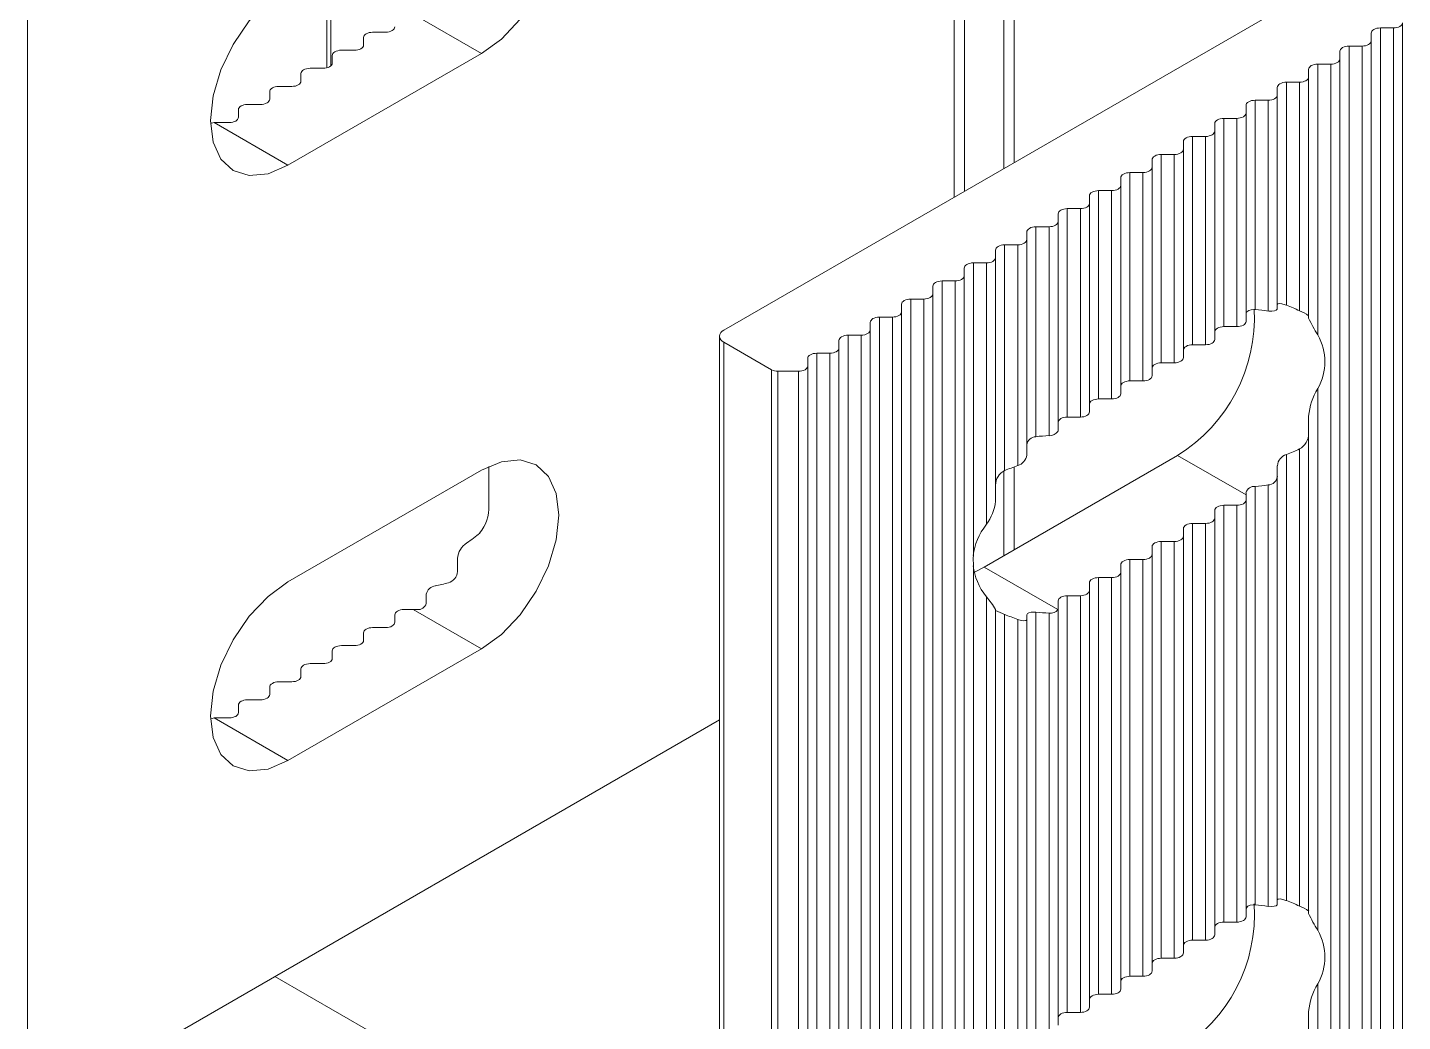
# Model space of a CAD drawing. Header units: millimetres. Extents: x 39 to 459, y 26 to 647.
# Drawn here: x 74.166 to 75.297, y 240.703 to 241.521 of the extents above; entities that cross this region are included whole.
import ezdxf

# ---------------------------------------------------------------- set-up
doc = ezdxf.new("R2010")
doc.units = ezdxf.units.MM
doc.layers.add('ANTET', color=7, linetype='Continuous')

# ---------------------------------------------------------------- blocks, each defined once
blk = doc.blocks.new('Griyaj Montajı')
at = {"color": 8, "linetype": 'Continuous', "lineweight": 15}
for p, q in [((11057.8915, 2133.7415), (11057.8915, 2133.0831)), ((11057.9239, 2133.7415), (11057.9239, 2133.1018)), ((11057.883, 2133.7395), (11057.883, 2133.0782)), ((11057.9324, 2133.7395), (11057.9324, 2133.1067)), ((11057.3703, 2133.272), (11057.3703, 2133.1865)), ((11057.9239, 2132.8534), (11057.9239, 2132.7834)), ((11057.9324, 2132.8564), (11057.9324, 2132.7883))]:
    blk.add_line(p, q, dxfattribs=at)
at = {"color": 7, "linetype": 'Continuous', "lineweight": 15}
for p, q in [((11058.4557, 2133.4088), (11057.6935, 2132.9688)), ((11057.1207, 2133.2994), (11057.1207, 2132.3196)), ((11057.3668, 2133.27), (11057.3668, 2133.1847)), ((11057.4378, 2133.229), (11057.494, 2133.1965)), ((11058.2519, 2133.2219), (11058.2519, 2132.2421)), ((11057.3971, 2133.2098), (11057.3971, 2133.2036)), ((11057.4154, 2133.2141), (11057.4046, 2133.2141)), ((11058.2261, 2133.207), (11058.2261, 2133.2133)), ((11058.2336, 2133.2176), (11058.2444, 2133.2176)), ((11058.2336, 2133.2176), (11058.2336, 2132.2377)), ((11058.2444, 2133.2176), (11058.2444, 2132.2377)), ((11057.3896, 2133.1993), (11057.3789, 2133.1993)), ((11058.2003, 2133.1922), (11058.2003, 2133.1984)), ((11058.2078, 2133.2027), (11058.2186, 2133.2027)), ((11058.2078, 2133.2027), (11058.2078, 2132.2229)), ((11058.2186, 2133.2027), (11058.2186, 2132.2229)), ((11058.2261, 2133.207), (11058.2261, 2132.2272)), ((11057.494, 2133.1965), (11057.3349, 2133.1047)), ((11057.3714, 2133.1949), (11057.3714, 2133.1887)), ((11058.1821, 2133.1878), (11058.1928, 2133.1878)), ((11058.1821, 2133.1878), (11058.1821, 2132.965)), ((11058.1928, 2133.1878), (11058.1928, 2132.208)), ((11058.2003, 2133.1922), (11058.2003, 2132.2123)), ((11057.3456, 2133.1801), (11057.3456, 2133.1738)), ((11057.3639, 2133.1844), (11057.3531, 2133.1844)), ((11058.1746, 2133.1773), (11058.1746, 2133.1835)), ((11058.1746, 2133.1773), (11058.1746, 2132.9808)), ((11057.3199, 2133.1652), (11057.3199, 2133.159)), ((11057.3381, 2133.1695), (11057.3274, 2133.1695)), ((11058.1488, 2133.1624), (11058.1488, 2133.1686)), ((11058.1563, 2133.173), (11058.1671, 2133.173)), ((11058.1563, 2133.173), (11058.1563, 2132.9894)), ((11058.1671, 2133.173), (11058.1671, 2132.9849)), ((11057.3124, 2133.1546), (11057.3016, 2133.1546)), ((11058.1231, 2133.1476), (11058.1231, 2133.1538)), ((11058.1306, 2133.1581), (11058.1413, 2133.1581)), ((11058.1306, 2133.1581), (11058.1306, 2132.9859)), ((11058.1413, 2133.1581), (11058.1413, 2132.9847)), ((11058.1488, 2133.1624), (11058.1488, 2132.9864)), ((11057.2941, 2133.1503), (11057.2941, 2133.1441)), ((11058.1048, 2133.1432), (11058.1156, 2133.1432)), ((11058.1048, 2133.1432), (11058.1048, 2132.9718)), ((11058.1156, 2133.1432), (11058.1156, 2132.9718)), ((11058.1231, 2133.1476), (11058.1231, 2132.9761)), ((11057.2743, 2133.1397), (11057.2721, 2133.1392)), ((11057.2743, 2133.1397), (11057.3349, 2133.1047)), ((11057.2866, 2133.1398), (11057.2758, 2133.1398)), ((11058.0973, 2133.1327), (11058.0973, 2133.1389)), ((11058.0973, 2133.1327), (11058.0973, 2132.9612)), ((11058.0716, 2133.1178), (11058.0716, 2133.124)), ((11058.0791, 2133.1284), (11058.0898, 2133.1284)), ((11058.0791, 2133.1284), (11058.0791, 2132.9569)), ((11058.0898, 2133.1284), (11058.0898, 2132.9569)), ((11058.0458, 2133.103), (11058.0458, 2133.1092)), ((11058.0533, 2133.1135), (11058.0641, 2133.1135)), ((11058.0533, 2133.1135), (11058.0533, 2132.942)), ((11058.0641, 2133.1135), (11058.0641, 2132.942)), ((11058.0716, 2133.1178), (11058.0716, 2132.9464)), ((11058.0275, 2133.0986), (11058.0383, 2133.0986)), ((11058.0275, 2133.0986), (11058.0275, 2132.9272)), ((11058.0383, 2133.0986), (11058.0383, 2132.9272)), ((11058.0458, 2133.103), (11058.0458, 2132.9315)), ((11058.02, 2133.0881), (11058.02, 2133.0943)), ((11058.02, 2133.0881), (11058.02, 2132.9166)), ((11057.9943, 2133.0732), (11057.9943, 2133.0794)), ((11057.9943, 2133.0732), (11057.9943, 2132.9017)), ((11058.0018, 2133.0838), (11058.0125, 2133.0838)), ((11058.0018, 2133.0838), (11058.0018, 2132.9123)), ((11058.0125, 2133.0838), (11058.0125, 2132.9123)), ((11057.9685, 2133.0583), (11057.9685, 2133.0646)), ((11057.976, 2133.0689), (11057.9868, 2133.0689)), ((11057.976, 2133.0689), (11057.976, 2132.8974)), ((11057.9868, 2133.0689), (11057.9868, 2132.8974)), ((11057.9503, 2133.054), (11057.961, 2133.054)), ((11057.9503, 2133.054), (11057.9503, 2132.8812)), ((11057.961, 2133.054), (11057.961, 2132.8821)), ((11057.9685, 2133.0583), (11057.9685, 2132.8869)), ((11057.9245, 2133.0391), (11057.9353, 2133.0391)), ((11057.9245, 2133.0391), (11057.9245, 2132.8533)), ((11057.9353, 2133.0391), (11057.9353, 2132.8574)), ((11057.9428, 2133.0435), (11057.9428, 2133.0497)), ((11057.9428, 2133.0435), (11057.9428, 2132.8661)), ((11057.917, 2133.0286), (11057.917, 2133.0348)), ((11057.917, 2133.0286), (11057.917, 2132.8281)), ((11057.8913, 2133.0137), (11057.8913, 2133.0199)), ((11057.8988, 2133.0243), (11057.9095, 2133.0243)), ((11057.8988, 2133.0243), (11057.8988, 2132.7835)), ((11057.9095, 2133.0243), (11057.9095, 2132.8092)), ((11057.8655, 2132.9989), (11057.8655, 2133.0051)), ((11057.873, 2133.0094), (11057.8838, 2133.0094)), ((11057.873, 2133.0094), (11057.873, 2132.0296)), ((11057.8838, 2133.0094), (11057.8838, 2132.0296)), ((11057.8913, 2133.0137), (11057.8913, 2132.0339)), ((11057.8472, 2132.9945), (11057.858, 2132.9945)), ((11057.8472, 2132.9945), (11057.8472, 2132.0147)), ((11057.858, 2132.9945), (11057.858, 2132.0147)), ((11057.8655, 2132.9989), (11057.8655, 2132.019)), ((11057.8397, 2132.984), (11057.8397, 2132.9902)), ((11057.8397, 2132.984), (11057.8397, 2132.0042)), ((11057.814, 2132.9691), (11057.814, 2132.9753)), ((11057.8215, 2132.9797), (11057.8322, 2132.9797)), ((11057.8215, 2132.9797), (11057.8215, 2131.9998)), ((11057.8322, 2132.9797), (11057.8322, 2131.9998)), ((11058.1156, 2132.9718), (11058.1048, 2132.9718)), ((11057.6899, 2132.9639), (11057.6899, 2131.984)), ((11057.7882, 2132.9543), (11057.7882, 2132.9605)), ((11057.7957, 2132.9648), (11057.8065, 2132.9648)), ((11057.7957, 2132.9648), (11057.7957, 2131.985)), ((11057.8065, 2132.9648), (11057.8065, 2131.985)), ((11057.814, 2132.9691), (11057.814, 2131.9893)), ((11057.6935, 2132.959), (11057.7327, 2132.9363)), ((11057.6935, 2132.959), (11057.6935, 2131.9791)), ((11057.77, 2132.9499), (11057.7807, 2132.9499)), ((11057.77, 2132.9499), (11057.77, 2131.9701)), ((11057.7807, 2132.9499), (11057.7807, 2131.9701)), ((11057.7882, 2132.9543), (11057.7882, 2131.9744)), ((11058.0898, 2132.9569), (11058.0791, 2132.9569)), ((11057.7625, 2132.9394), (11057.7625, 2132.9456)), ((11057.7625, 2132.9394), (11057.7625, 2131.9595)), ((11058.0641, 2132.942), (11058.0533, 2132.942)), ((11057.7327, 2132.9363), (11057.7327, 2131.9565)), ((11057.738, 2132.9351), (11057.755, 2132.9351)), ((11057.738, 2132.9351), (11057.738, 2131.9552)), ((11057.755, 2132.9351), (11057.755, 2131.9552)), ((11058.0383, 2132.9272), (11058.0275, 2132.9272)), ((11058.1821, 2132.9208), (11058.1821, 2132.475)), ((11058.0125, 2132.9123), (11058.0018, 2132.9123)), ((11057.9868, 2132.8974), (11057.976, 2132.8974)), ((11058.1746, 2132.8838), (11058.1746, 2132.4909)), ((11058.1671, 2132.8712), (11058.1671, 2132.4949)), ((11058.0668, 2132.8659), (11057.9077, 2132.774)), ((11058.1231, 2132.8334), (11058.0668, 2132.8659)), ((11058.1563, 2132.8666), (11058.1563, 2132.4995)), ((11057.494, 2132.8536), (11057.3349, 2132.7617)), ((11058.1488, 2132.8485), (11058.1488, 2132.4965)), ((11058.1306, 2132.8404), (11058.1306, 2132.4959)), ((11058.1413, 2132.8416), (11058.1413, 2132.4948)), ((11058.1156, 2132.8248), (11058.1048, 2132.8248)), ((11058.1048, 2132.8248), (11058.1048, 2132.4818)), ((11058.1156, 2132.8248), (11058.1156, 2132.4818)), ((11058.1231, 2132.8334), (11058.1231, 2132.8291)), ((11058.1231, 2132.8291), (11058.1231, 2132.4862)), ((11058.0973, 2132.8205), (11058.0973, 2132.8142)), ((11058.0973, 2132.8142), (11058.0973, 2132.4713)), ((11058.0716, 2132.8056), (11058.0716, 2132.7994)), ((11058.0898, 2132.8099), (11058.0791, 2132.8099)), ((11058.0791, 2132.8099), (11058.0791, 2132.467)), ((11058.0898, 2132.8099), (11058.0898, 2132.467)), ((11058.0458, 2132.7907), (11058.0458, 2132.7845)), ((11058.0641, 2132.795), (11058.0533, 2132.795)), ((11058.0533, 2132.795), (11058.0533, 2132.4521)), ((11058.0641, 2132.795), (11058.0641, 2132.4521)), ((11058.0716, 2132.7994), (11058.0716, 2132.4564)), ((11058.0383, 2132.7802), (11058.0275, 2132.7802)), ((11058.0275, 2132.7802), (11058.0275, 2132.4372)), ((11058.0383, 2132.7802), (11058.0383, 2132.4372)), ((11058.0458, 2132.7845), (11058.0458, 2132.4416)), ((11057.8988, 2132.7751), (11057.8988, 2132.2936)), ((11057.9077, 2132.774), (11057.8996, 2132.7699)), ((11057.9684, 2132.739), (11057.9077, 2132.774)), ((11058.02, 2132.7758), (11058.02, 2132.7696)), ((11058.02, 2132.7696), (11058.02, 2132.4267)), ((11057.9943, 2132.761), (11057.9943, 2132.7548)), ((11058.0125, 2132.7653), (11058.0018, 2132.7653)), ((11058.0018, 2132.7653), (11058.0018, 2132.4224)), ((11058.0125, 2132.7653), (11058.0125, 2132.4224)), ((11057.9095, 2132.7495), (11057.9095, 2132.3192)), ((11057.9685, 2132.7461), (11057.9685, 2132.7399)), ((11057.9868, 2132.7504), (11057.976, 2132.7504)), ((11057.976, 2132.7504), (11057.976, 2132.4075)), ((11057.9868, 2132.7504), (11057.9868, 2132.4075)), ((11057.9943, 2132.7548), (11057.9943, 2132.4118)), ((11057.4229, 2132.7347), (11057.4229, 2132.7285)), ((11057.4378, 2132.7391), (11057.4304, 2132.7391)), ((11057.4378, 2132.7391), (11057.494, 2132.7066)), ((11057.917, 2132.7392), (11057.917, 2132.3382)), ((11057.9245, 2132.735), (11057.9245, 2132.3634)), ((11057.9503, 2132.7369), (11057.9503, 2132.3913)), ((11057.961, 2132.736), (11057.961, 2132.3922)), ((11057.9685, 2132.7399), (11057.9685, 2132.3969)), ((11057.4154, 2132.7242), (11057.4046, 2132.7242)), ((11057.9353, 2132.7309), (11057.9353, 2132.3675)), ((11057.9428, 2132.7309), (11057.9428, 2132.3762)), ((11057.3971, 2132.7199), (11057.3971, 2132.7137)), ((11057.494, 2132.7066), (11057.3349, 2132.6147)), ((11057.3714, 2132.705), (11057.3714, 2132.6988)), ((11057.3896, 2132.7093), (11057.3789, 2132.7093)), ((11057.3456, 2132.6901), (11057.3456, 2132.6839)), ((11057.3639, 2132.6945), (11057.3531, 2132.6945)), ((11057.3381, 2132.6796), (11057.3274, 2132.6796)), ((11057.3199, 2132.6753), (11057.3199, 2132.6691)), ((11057.2941, 2132.6604), (11057.2941, 2132.6542)), ((11057.3124, 2132.6647), (11057.3016, 2132.6647)), ((11057.6899, 2132.6482), (11057.1207, 2132.3196)), ((11057.2743, 2132.6498), (11057.3349, 2132.6147)), ((11057.2866, 2132.6499), (11057.2758, 2132.6499)), ((11058.1156, 2132.4818), (11058.1048, 2132.4818)), ((11058.0898, 2132.467), (11058.0791, 2132.467)), ((11058.0641, 2132.4521), (11058.0533, 2132.4521)), ((11057.3242, 2132.4371), (11057.6899, 2132.226)), ((11058.0383, 2132.4372), (11058.0275, 2132.4372)), ((11058.1821, 2132.4309), (11058.1821, 2132.208)), ((11058.0125, 2132.4224), (11058.0018, 2132.4224)), ((11057.9868, 2132.4075), (11057.976, 2132.4075))]:
    blk.add_line(p, q, dxfattribs=at)
at = {"color": 7, "linetype": 'Continuous', "lineweight": 15, "flags": 128}
for points in [[(11057.494, 2133.3435), (11057.5105, 2133.3505), (11057.5259, 2133.352), (11057.539, 2133.3479), (11057.5492, 2133.3386), (11057.5555, 2133.3245), (11057.5577, 2133.3067), (11057.5555, 2133.2865), (11057.5492, 2133.2651), (11057.539, 2133.244), (11057.5259, 2133.2247), (11057.5105, 2133.2085), (11057.494, 2133.1965)], [(11057.3349, 2133.1047), (11057.3185, 2133.0977), (11057.3031, 2133.0961), (11057.2899, 2133.1002), (11057.2798, 2133.1096), (11057.2735, 2133.1236), (11057.2713, 2133.1414), (11057.2735, 2133.1617), (11057.2798, 2133.1831), (11057.2899, 2133.2041), (11057.3031, 2133.2234), (11057.3185, 2133.2396), (11057.3349, 2133.2516)], [(11058.2444, 2133.2176), (11058.2458, 2133.2177), (11058.2472, 2133.2179), (11058.2485, 2133.2183), (11058.2497, 2133.2188), (11058.2506, 2133.2195), (11058.2513, 2133.2203), (11058.2517, 2133.2211), (11058.2519, 2133.2219)], [(11057.4046, 2133.2141), (11057.4032, 2133.214), (11057.4018, 2133.2138), (11057.4005, 2133.2134), (11057.3993, 2133.2129), (11057.3984, 2133.2122), (11057.3977, 2133.2114), (11057.3973, 2133.2106), (11057.3971, 2133.2098)], [(11057.4229, 2133.2185), (11057.4227, 2133.2176), (11057.4223, 2133.2168), (11057.4216, 2133.216), (11057.4207, 2133.2154), (11057.4196, 2133.2149), (11057.4183, 2133.2145), (11057.4168, 2133.2142), (11057.4154, 2133.2141)], [(11058.2261, 2133.2133), (11058.2262, 2133.2141), (11058.2267, 2133.2149), (11058.2274, 2133.2157), (11058.2283, 2133.2163), (11058.2294, 2133.2169), (11058.2307, 2133.2173), (11058.2321, 2133.2175), (11058.2336, 2133.2176)], [(11057.3789, 2133.1993), (11057.3774, 2133.1992), (11057.376, 2133.1989), (11057.3747, 2133.1985), (11057.3736, 2133.198), (11057.3726, 2133.1973), (11057.3719, 2133.1966), (11057.3715, 2133.1958), (11057.3714, 2133.1949)], [(11057.3971, 2133.2036), (11057.397, 2133.2027), (11057.3966, 2133.2019), (11057.3959, 2133.2012), (11057.3949, 2133.2005), (11057.3938, 2133.2), (11057.3925, 2133.1996), (11057.3911, 2133.1993), (11057.3896, 2133.1993)], [(11058.2003, 2133.1984), (11058.2005, 2133.1992), (11058.2009, 2133.2), (11058.2016, 2133.2008), (11058.2025, 2133.2014), (11058.2037, 2133.202), (11058.205, 2133.2024), (11058.2064, 2133.2026), (11058.2078, 2133.2027)], [(11058.2186, 2133.2027), (11058.2201, 2133.2028), (11058.2215, 2133.203), (11058.2228, 2133.2034), (11058.2239, 2133.204), (11058.2248, 2133.2046), (11058.2255, 2133.2054), (11058.226, 2133.2062), (11058.2261, 2133.207)], [(11057.3714, 2133.1887), (11057.3712, 2133.1879), (11057.3708, 2133.1871), (11057.3701, 2133.1863), (11057.3692, 2133.1857), (11057.368, 2133.1851), (11057.3667, 2133.1847), (11057.3653, 2133.1845), (11057.3639, 2133.1844)], [(11058.1746, 2133.1835), (11058.1747, 2133.1844), (11058.1752, 2133.1852), (11058.1759, 2133.1859), (11058.1768, 2133.1866), (11058.1779, 2133.1871), (11058.1792, 2133.1875), (11058.1806, 2133.1878), (11058.1821, 2133.1878)], [(11058.1928, 2133.1878), (11058.1943, 2133.1879), (11058.1957, 2133.1882), (11058.197, 2133.1886), (11058.1981, 2133.1891), (11058.1991, 2133.1898), (11058.1998, 2133.1905), (11058.2002, 2133.1913), (11058.2003, 2133.1922)], [(11057.3531, 2133.1844), (11057.3517, 2133.1843), (11057.3502, 2133.1841), (11057.3489, 2133.1837), (11057.3478, 2133.1831), (11057.3469, 2133.1825), (11057.3462, 2133.1817), (11057.3458, 2133.1809), (11057.3456, 2133.1801)], [(11058.1671, 2133.173), (11058.1685, 2133.1731), (11058.17, 2133.1733), (11058.1713, 2133.1737), (11058.1724, 2133.1742), (11058.1733, 2133.1749), (11058.174, 2133.1756), (11058.1744, 2133.1765), (11058.1746, 2133.1773)], [(11057.3274, 2133.1695), (11057.3259, 2133.1694), (11057.3245, 2133.1692), (11057.3232, 2133.1688), (11057.3221, 2133.1682), (11057.3211, 2133.1676), (11057.3204, 2133.1668), (11057.32, 2133.166), (11057.3199, 2133.1652)], [(11057.3456, 2133.1738), (11057.3455, 2133.173), (11057.345, 2133.1722), (11057.3444, 2133.1714), (11057.3434, 2133.1708), (11057.3423, 2133.1702), (11057.341, 2133.1698), (11057.3396, 2133.1696), (11057.3381, 2133.1695)], [(11058.1488, 2133.1686), (11058.149, 2133.1695), (11058.1494, 2133.1703), (11058.1501, 2133.171), (11058.151, 2133.1717), (11058.1522, 2133.1722), (11058.1535, 2133.1726), (11058.1549, 2133.1729), (11058.1563, 2133.173)], [(11057.3016, 2133.1546), (11057.3001, 2133.1546), (11057.2987, 2133.1543), (11057.2974, 2133.1539), (11057.2963, 2133.1534), (11057.2954, 2133.1527), (11057.2947, 2133.152), (11057.2942, 2133.1512), (11057.2941, 2133.1503)], [(11057.3199, 2133.159), (11057.3197, 2133.1581), (11057.3193, 2133.1573), (11057.3186, 2133.1566), (11057.3177, 2133.1559), (11057.3165, 2133.1554), (11057.3152, 2133.155), (11057.3138, 2133.1547), (11057.3124, 2133.1546)], [(11058.1231, 2133.1538), (11058.1232, 2133.1546), (11058.1236, 2133.1554), (11058.1243, 2133.1562), (11058.1253, 2133.1568), (11058.1264, 2133.1574), (11058.1277, 2133.1578), (11058.1291, 2133.158), (11058.1306, 2133.1581)], [(11058.1413, 2133.1581), (11058.1428, 2133.1582), (11058.1442, 2133.1584), (11058.1455, 2133.1588), (11058.1466, 2133.1594), (11058.1476, 2133.16), (11058.1483, 2133.1608), (11058.1487, 2133.1616), (11058.1488, 2133.1624)], [(11057.2941, 2133.1441), (11057.294, 2133.1433), (11057.2935, 2133.1424), (11057.2928, 2133.1417), (11057.2919, 2133.141), (11057.2908, 2133.1405), (11057.2895, 2133.1401), (11057.2881, 2133.1399), (11057.2866, 2133.1398)], [(11058.0973, 2133.1389), (11058.0975, 2133.1397), (11058.0979, 2133.1406), (11058.0986, 2133.1413), (11058.0995, 2133.142), (11058.1006, 2133.1425), (11058.1019, 2133.1429), (11058.1034, 2133.1432), (11058.1048, 2133.1432)], [(11058.1156, 2133.1432), (11058.117, 2133.1433), (11058.1184, 2133.1436), (11058.1197, 2133.144), (11058.1209, 2133.1445), (11058.1218, 2133.1452), (11058.1225, 2133.1459), (11058.1229, 2133.1467), (11058.1231, 2133.1476)], [(11058.0898, 2133.1284), (11058.0913, 2133.1284), (11058.0927, 2133.1287), (11058.094, 2133.1291), (11058.0951, 2133.1296), (11058.0961, 2133.1303), (11058.0967, 2133.131), (11058.0972, 2133.1318), (11058.0973, 2133.1327)], [(11058.0716, 2133.124), (11058.0717, 2133.1249), (11058.0721, 2133.1257), (11058.0728, 2133.1264), (11058.0738, 2133.1271), (11058.0749, 2133.1276), (11058.0762, 2133.128), (11058.0776, 2133.1283), (11058.0791, 2133.1284)], [(11058.0458, 2133.1092), (11058.0459, 2133.11), (11058.0464, 2133.1108), (11058.0471, 2133.1116), (11058.048, 2133.1122), (11058.0491, 2133.1128), (11058.0504, 2133.1132), (11058.0518, 2133.1134), (11058.0533, 2133.1135)], [(11058.0641, 2133.1135), (11058.0655, 2133.1136), (11058.0669, 2133.1138), (11058.0682, 2133.1142), (11058.0694, 2133.1148), (11058.0703, 2133.1154), (11058.071, 2133.1162), (11058.0714, 2133.117), (11058.0716, 2133.1178)], [(11058.02, 2133.0943), (11058.0202, 2133.0951), (11058.0206, 2133.096), (11058.0213, 2133.0967), (11058.0222, 2133.0974), (11058.0234, 2133.0979), (11058.0247, 2133.0983), (11058.0261, 2133.0985), (11058.0275, 2133.0986)], [(11058.0383, 2133.0986), (11058.0398, 2133.0987), (11058.0412, 2133.099), (11058.0425, 2133.0994), (11058.0436, 2133.0999), (11058.0445, 2133.1006), (11058.0452, 2133.1013), (11058.0457, 2133.1021), (11058.0458, 2133.103)], [(11058.0125, 2133.0838), (11058.014, 2133.0838), (11058.0154, 2133.0841), (11058.0167, 2133.0845), (11058.0178, 2133.085), (11058.0188, 2133.0857), (11058.0195, 2133.0864), (11058.0199, 2133.0872), (11058.02, 2133.0881)], [(11057.9868, 2133.0689), (11057.9882, 2133.069), (11057.9897, 2133.0692), (11057.991, 2133.0696), (11057.9921, 2133.0702), (11057.993, 2133.0708), (11057.9937, 2133.0716), (11057.9941, 2133.0724), (11057.9943, 2133.0732)], [(11057.9943, 2133.0794), (11057.9944, 2133.0803), (11057.9949, 2133.0811), (11057.9955, 2133.0818), (11057.9965, 2133.0825), (11057.9976, 2133.083), (11057.9989, 2133.0834), (11058.0003, 2133.0837), (11058.0018, 2133.0838)], [(11057.9685, 2133.0646), (11057.9687, 2133.0654), (11057.9691, 2133.0662), (11057.9698, 2133.067), (11057.9707, 2133.0676), (11057.9719, 2133.0682), (11057.9732, 2133.0686), (11057.9746, 2133.0688), (11057.976, 2133.0689)], [(11057.9428, 2133.0497), (11057.9429, 2133.0505), (11057.9433, 2133.0513), (11057.944, 2133.0521), (11057.945, 2133.0527), (11057.9461, 2133.0533), (11057.9474, 2133.0537), (11057.9488, 2133.0539), (11057.9503, 2133.054)], [(11057.961, 2133.054), (11057.9625, 2133.0541), (11057.9639, 2133.0543), (11057.9652, 2133.0547), (11057.9663, 2133.0553), (11057.9673, 2133.0559), (11057.968, 2133.0567), (11057.9684, 2133.0575), (11057.9685, 2133.0583)], [(11057.917, 2133.0348), (11057.9172, 2133.0357), (11057.9176, 2133.0365), (11057.9183, 2133.0372), (11057.9192, 2133.0379), (11057.9203, 2133.0384), (11057.9216, 2133.0388), (11057.9231, 2133.0391), (11057.9245, 2133.0391)], [(11057.9353, 2133.0391), (11057.9367, 2133.0392), (11057.9381, 2133.0395), (11057.9394, 2133.0399), (11057.9406, 2133.0404), (11057.9415, 2133.0411), (11057.9422, 2133.0418), (11057.9426, 2133.0426), (11057.9428, 2133.0435)], [(11057.9095, 2133.0243), (11057.911, 2133.0244), (11057.9124, 2133.0246), (11057.9137, 2133.025), (11057.9148, 2133.0255), (11057.9157, 2133.0262), (11057.9164, 2133.027), (11057.9169, 2133.0278), (11057.917, 2133.0286)], [(11057.8913, 2133.0199), (11057.8914, 2133.0208), (11057.8918, 2133.0216), (11057.8925, 2133.0224), (11057.8935, 2133.023), (11057.8946, 2133.0235), (11057.8959, 2133.0239), (11057.8973, 2133.0242), (11057.8988, 2133.0243)], [(11057.8655, 2133.0051), (11057.8656, 2133.0059), (11057.8661, 2133.0067), (11057.8668, 2133.0075), (11057.8677, 2133.0081), (11057.8688, 2133.0087), (11057.8701, 2133.0091), (11057.8715, 2133.0093), (11057.873, 2133.0094)], [(11057.8838, 2133.0094), (11057.8852, 2133.0095), (11057.8866, 2133.0097), (11057.8879, 2133.0101), (11057.8891, 2133.0107), (11057.89, 2133.0113), (11057.8907, 2133.0121), (11057.8911, 2133.0129), (11057.8913, 2133.0137)], [(11057.8397, 2132.9902), (11057.8399, 2132.9911), (11057.8403, 2132.9919), (11057.841, 2132.9926), (11057.8419, 2132.9933), (11057.8431, 2132.9938), (11057.8444, 2132.9942), (11057.8458, 2132.9945), (11057.8472, 2132.9945)], [(11057.858, 2132.9945), (11057.8595, 2132.9946), (11057.8609, 2132.9949), (11057.8622, 2132.9953), (11057.8633, 2132.9958), (11057.8642, 2132.9965), (11057.8649, 2132.9972), (11057.8654, 2132.998), (11057.8655, 2132.9989)], [(11057.8322, 2132.9797), (11057.8337, 2132.9798), (11057.8351, 2132.98), (11057.8364, 2132.9804), (11057.8375, 2132.9809), (11057.8385, 2132.9816), (11057.8392, 2132.9823), (11057.8396, 2132.9832), (11057.8397, 2132.984)], [(11058.1231, 2132.9823), (11058.1231, 2132.9828), (11058.1238, 2132.9841), (11058.1253, 2132.9851), (11058.1273, 2132.9857), (11058.1298, 2132.9859), (11058.1306, 2132.9859)], [(11058.1413, 2132.9847), (11058.142, 2132.9846), (11058.1444, 2132.9845), (11058.1465, 2132.9848), (11058.148, 2132.9853), (11058.1488, 2132.9861), (11058.1488, 2132.9864)], [(11058.1488, 2132.99), (11058.1488, 2132.9901), (11058.1493, 2132.9906), (11058.1506, 2132.9908), (11058.1526, 2132.9906), (11058.1554, 2132.9898), (11058.1563, 2132.9894)], [(11057.814, 2132.9753), (11057.8141, 2132.9762), (11057.8146, 2132.977), (11057.8152, 2132.9777), (11057.8162, 2132.9784), (11057.8173, 2132.9789), (11057.8186, 2132.9793), (11057.82, 2132.9796), (11057.8215, 2132.9797)], [(11058.1048, 2132.9718), (11058.1034, 2132.9717), (11058.1019, 2132.9714), (11058.1006, 2132.971), (11058.0995, 2132.9705), (11058.0986, 2132.9698), (11058.0979, 2132.9691), (11058.0975, 2132.9683), (11058.0973, 2132.9674)], [(11058.1231, 2132.9761), (11058.1229, 2132.9752), (11058.1225, 2132.9744), (11058.1218, 2132.9737), (11058.1209, 2132.973), (11058.1197, 2132.9725), (11058.1184, 2132.9721), (11058.117, 2132.9718), (11058.1156, 2132.9718)], [(11057.7882, 2132.9605), (11057.7884, 2132.9613), (11057.7888, 2132.9621), (11057.7895, 2132.9629), (11057.7904, 2132.9635), (11057.7916, 2132.9641), (11057.7929, 2132.9645), (11057.7943, 2132.9647), (11057.7957, 2132.9648)], [(11057.8065, 2132.9648), (11057.8079, 2132.9649), (11057.8094, 2132.9651), (11057.8107, 2132.9655), (11057.8118, 2132.9661), (11057.8127, 2132.9667), (11057.8134, 2132.9675), (11057.8138, 2132.9683), (11057.814, 2132.9691)], [(11058.0973, 2132.9612), (11058.0972, 2132.9604), (11058.0967, 2132.9596), (11058.0961, 2132.9588), (11058.0951, 2132.9582), (11058.094, 2132.9576), (11058.0927, 2132.9572), (11058.0913, 2132.957), (11058.0898, 2132.9569)], [(11057.7625, 2132.9456), (11057.7626, 2132.9464), (11057.763, 2132.9473), (11057.7637, 2132.948), (11057.7647, 2132.9487), (11057.7658, 2132.9492), (11057.7671, 2132.9496), (11057.7685, 2132.9498), (11057.77, 2132.9499)], [(11057.7807, 2132.9499), (11057.7822, 2132.95), (11057.7836, 2132.9503), (11057.7849, 2132.9507), (11057.786, 2132.9512), (11057.787, 2132.9519), (11057.7877, 2132.9526), (11057.7881, 2132.9534), (11057.7882, 2132.9543)], [(11058.0791, 2132.9569), (11058.0776, 2132.9568), (11058.0762, 2132.9566), (11058.0749, 2132.9562), (11058.0738, 2132.9556), (11058.0728, 2132.955), (11058.0721, 2132.9542), (11058.0717, 2132.9534), (11058.0716, 2132.9526)], [(11057.755, 2132.9351), (11057.7564, 2132.9351), (11057.7578, 2132.9354), (11057.7591, 2132.9358), (11057.7603, 2132.9363), (11057.7612, 2132.937), (11057.7619, 2132.9377), (11057.7623, 2132.9385), (11057.7625, 2132.9394)], [(11058.0533, 2132.942), (11058.0518, 2132.9419), (11058.0504, 2132.9417), (11058.0491, 2132.9413), (11058.048, 2132.9408), (11058.0471, 2132.9401), (11058.0464, 2132.9393), (11058.0459, 2132.9385), (11058.0458, 2132.9377)], [(11058.0716, 2132.9464), (11058.0714, 2132.9455), (11058.071, 2132.9447), (11058.0703, 2132.9439), (11058.0694, 2132.9433), (11058.0682, 2132.9428), (11058.0669, 2132.9424), (11058.0655, 2132.9421), (11058.0641, 2132.942)], [(11058.0275, 2132.9272), (11058.0261, 2132.9271), (11058.0247, 2132.9268), (11058.0234, 2132.9264), (11058.0222, 2132.9259), (11058.0213, 2132.9252), (11058.0206, 2132.9245), (11058.0202, 2132.9237), (11058.02, 2132.9228)], [(11058.0458, 2132.9315), (11058.0457, 2132.9306), (11058.0452, 2132.9298), (11058.0445, 2132.9291), (11058.0436, 2132.9284), (11058.0425, 2132.9279), (11058.0412, 2132.9275), (11058.0398, 2132.9272), (11058.0383, 2132.9272)], [(11058.02, 2132.9166), (11058.0199, 2132.9158), (11058.0195, 2132.915), (11058.0188, 2132.9142), (11058.0178, 2132.9136), (11058.0167, 2132.913), (11058.0154, 2132.9126), (11058.014, 2132.9124), (11058.0125, 2132.9123)], [(11058.0018, 2132.9123), (11058.0003, 2132.9122), (11057.9989, 2132.912), (11057.9976, 2132.9116), (11057.9965, 2132.911), (11057.9955, 2132.9104), (11057.9949, 2132.9096), (11057.9944, 2132.9088), (11057.9943, 2132.908)], [(11057.976, 2132.8974), (11057.9746, 2132.8973), (11057.9732, 2132.8971), (11057.9719, 2132.8967), (11057.9707, 2132.8961), (11057.9698, 2132.8955), (11057.9691, 2132.8947), (11057.9687, 2132.8939), (11057.9685, 2132.8931)], [(11057.9943, 2132.9017), (11057.9941, 2132.9009), (11057.9937, 2132.9001), (11057.993, 2132.8993), (11057.9921, 2132.8987), (11057.991, 2132.8981), (11057.9897, 2132.8977), (11057.9882, 2132.8975), (11057.9868, 2132.8974)], [(11058.1746, 2132.8982), (11058.1746, 2132.8935), (11058.1746, 2132.8887), (11058.1746, 2132.8838)], [(11057.494, 2132.7066), (11057.5105, 2132.7186), (11057.5259, 2132.7348), (11057.539, 2132.7541), (11057.5492, 2132.7751), (11057.5555, 2132.7965), (11057.5577, 2132.8168), (11057.5555, 2132.8346), (11057.5492, 2132.8486), (11057.539, 2132.858), (11057.5259, 2132.8621), (11057.5105, 2132.8606), (11057.494, 2132.8536)], [(11057.5002, 2132.8245), (11057.5002, 2132.8422), (11057.5002, 2132.8568)], [(11058.1488, 2132.8574), (11058.1488, 2132.8544), (11058.1488, 2132.8514), (11058.1488, 2132.8485)], [(11058.1231, 2132.8353), (11058.1231, 2132.8344), (11058.1231, 2132.8334)], [(11058.1048, 2132.8248), (11058.1034, 2132.8247), (11058.1019, 2132.8245), (11058.1006, 2132.8241), (11058.0995, 2132.8235), (11058.0986, 2132.8229), (11058.0979, 2132.8221), (11058.0975, 2132.8213), (11058.0973, 2132.8205)], [(11058.1231, 2132.8291), (11058.1229, 2132.8283), (11058.1225, 2132.8275), (11058.1218, 2132.8267), (11058.1209, 2132.8261), (11058.1197, 2132.8255), (11058.1184, 2132.8251), (11058.117, 2132.8249), (11058.1156, 2132.8248)], [(11058.0973, 2132.8142), (11058.0972, 2132.8134), (11058.0967, 2132.8126), (11058.0961, 2132.8118), (11058.0951, 2132.8112), (11058.094, 2132.8106), (11058.0927, 2132.8102), (11058.0913, 2132.81), (11058.0898, 2132.8099)], [(11058.0791, 2132.8099), (11058.0776, 2132.8098), (11058.0762, 2132.8096), (11058.0749, 2132.8092), (11058.0738, 2132.8086), (11058.0728, 2132.808), (11058.0721, 2132.8072), (11058.0717, 2132.8064), (11058.0716, 2132.8056)], [(11058.0533, 2132.795), (11058.0518, 2132.795), (11058.0504, 2132.7947), (11058.0491, 2132.7943), (11058.048, 2132.7938), (11058.0471, 2132.7931), (11058.0464, 2132.7924), (11058.0459, 2132.7916), (11058.0458, 2132.7907)], [(11058.0716, 2132.7994), (11058.0714, 2132.7985), (11058.071, 2132.7977), (11058.0703, 2132.797), (11058.0694, 2132.7963), (11058.0682, 2132.7958), (11058.0669, 2132.7954), (11058.0655, 2132.7951), (11058.0641, 2132.795)], [(11057.4744, 2132.7703), (11057.4744, 2132.7739), (11057.4744, 2132.7775), (11057.4744, 2132.7811)], [(11057.8988, 2132.7751), (11057.8986, 2132.7815), (11057.8988, 2132.7835)], [(11058.0275, 2132.7802), (11058.0261, 2132.7801), (11058.0247, 2132.7798), (11058.0234, 2132.7794), (11058.0222, 2132.7789), (11058.0213, 2132.7783), (11058.0206, 2132.7775), (11058.0202, 2132.7767), (11058.02, 2132.7758)], [(11058.0458, 2132.7845), (11058.0457, 2132.7837), (11058.0452, 2132.7828), (11058.0445, 2132.7821), (11058.0436, 2132.7814), (11058.0425, 2132.7809), (11058.0412, 2132.7805), (11058.0398, 2132.7803), (11058.0383, 2132.7802)], [(11058.02, 2132.7696), (11058.0199, 2132.7688), (11058.0195, 2132.768), (11058.0188, 2132.7672), (11058.0178, 2132.7666), (11058.0167, 2132.766), (11058.0154, 2132.7656), (11058.014, 2132.7654), (11058.0125, 2132.7653)], [(11057.3349, 2132.7617), (11057.3185, 2132.7497), (11057.3031, 2132.7335), (11057.2899, 2132.7142), (11057.2798, 2132.6932), (11057.2735, 2132.6718), (11057.2713, 2132.6515), (11057.2735, 2132.6337), (11057.2798, 2132.6197), (11057.2899, 2132.6103), (11057.3031, 2132.6062), (11057.3185, 2132.6077), (11057.3349, 2132.6147)], [(11058.0018, 2132.7653), (11058.0003, 2132.7652), (11057.9989, 2132.765), (11057.9976, 2132.7646), (11057.9965, 2132.764), (11057.9955, 2132.7634), (11057.9949, 2132.7626), (11057.9944, 2132.7618), (11057.9943, 2132.761)], [(11057.4486, 2132.7442), (11057.4486, 2132.7466), (11057.4486, 2132.749), (11057.4486, 2132.7516)], [(11057.976, 2132.7504), (11057.9746, 2132.7504), (11057.9732, 2132.7501), (11057.9719, 2132.7497), (11057.9707, 2132.7492), (11057.9698, 2132.7485), (11057.9691, 2132.7478), (11057.9687, 2132.747), (11057.9685, 2132.7461)], [(11057.9943, 2132.7548), (11057.9941, 2132.7539), (11057.9937, 2132.7531), (11057.993, 2132.7524), (11057.9921, 2132.7517), (11057.991, 2132.7512), (11057.9897, 2132.7508), (11057.9882, 2132.7505), (11057.9868, 2132.7504)], [(11057.4304, 2132.7391), (11057.4289, 2132.739), (11057.4275, 2132.7387), (11057.4262, 2132.7383), (11057.4251, 2132.7378), (11057.4241, 2132.7371), (11057.4235, 2132.7364), (11057.423, 2132.7356), (11057.4229, 2132.7347)], [(11057.9503, 2132.7369), (11057.9487, 2132.737), (11057.9464, 2132.7369), (11057.9445, 2132.7364), (11057.9432, 2132.7357), (11057.9428, 2132.7348)], [(11057.9428, 2132.7348), (11057.9428, 2132.7334), (11057.9428, 2132.7321), (11057.9428, 2132.7309)], [(11057.4046, 2132.7242), (11057.4032, 2132.7241), (11057.4018, 2132.7239), (11057.4005, 2132.7235), (11057.3993, 2132.7229), (11057.3984, 2132.7223), (11057.3977, 2132.7215), (11057.3973, 2132.7207), (11057.3971, 2132.7199)], [(11057.4229, 2132.7285), (11057.4227, 2132.7277), (11057.4223, 2132.7269), (11057.4216, 2132.7261), (11057.4207, 2132.7255), (11057.4196, 2132.7249), (11057.4183, 2132.7245), (11057.4168, 2132.7243), (11057.4154, 2132.7242)], [(11057.9428, 2132.7309), (11057.9427, 2132.7305), (11057.9419, 2132.73), (11057.9404, 2132.7298), (11057.9381, 2132.7301), (11057.9353, 2132.7309)], [(11057.3971, 2132.7137), (11057.397, 2132.7128), (11057.3966, 2132.712), (11057.3959, 2132.7113), (11057.3949, 2132.7106), (11057.3938, 2132.7101), (11057.3925, 2132.7097), (11057.3911, 2132.7094), (11057.3896, 2132.7093)], [(11057.3789, 2132.7093), (11057.3774, 2132.7092), (11057.376, 2132.709), (11057.3747, 2132.7086), (11057.3736, 2132.7081), (11057.3726, 2132.7074), (11057.3719, 2132.7067), (11057.3715, 2132.7058), (11057.3714, 2132.705)], [(11057.3531, 2132.6945), (11057.3517, 2132.6944), (11057.3502, 2132.6941), (11057.3489, 2132.6937), (11057.3478, 2132.6932), (11057.3469, 2132.6925), (11057.3462, 2132.6918), (11057.3458, 2132.691), (11057.3456, 2132.6901)], [(11057.3714, 2132.6988), (11057.3712, 2132.6979), (11057.3708, 2132.6971), (11057.3701, 2132.6964), (11057.3692, 2132.6957), (11057.368, 2132.6952), (11057.3667, 2132.6948), (11057.3653, 2132.6945), (11057.3639, 2132.6945)], [(11057.3274, 2132.6796), (11057.3259, 2132.6795), (11057.3245, 2132.6793), (11057.3232, 2132.6789), (11057.3221, 2132.6783), (11057.3211, 2132.6777), (11057.3204, 2132.6769), (11057.32, 2132.6761), (11057.3199, 2132.6753)], [(11057.3456, 2132.6839), (11057.3455, 2132.6831), (11057.345, 2132.6823), (11057.3444, 2132.6815), (11057.3434, 2132.6809), (11057.3423, 2132.6803), (11057.341, 2132.6799), (11057.3396, 2132.6797), (11057.3381, 2132.6796)], [(11057.3199, 2132.6691), (11057.3197, 2132.6682), (11057.3193, 2132.6674), (11057.3186, 2132.6666), (11057.3177, 2132.666), (11057.3165, 2132.6655), (11057.3152, 2132.6651), (11057.3138, 2132.6648), (11057.3124, 2132.6647)], [(11057.3016, 2132.6647), (11057.3001, 2132.6646), (11057.2987, 2132.6644), (11057.2974, 2132.664), (11057.2963, 2132.6635), (11057.2954, 2132.6628), (11057.2947, 2132.662), (11057.2942, 2132.6612), (11057.2941, 2132.6604)], [(11057.2714, 2132.649), (11057.2725, 2132.6494), (11057.2743, 2132.6498)], [(11057.2941, 2132.6542), (11057.294, 2132.6533), (11057.2935, 2132.6525), (11057.2928, 2132.6518), (11057.2919, 2132.6511), (11057.2908, 2132.6506), (11057.2895, 2132.6502), (11057.2881, 2132.6499), (11057.2866, 2132.6499)], [(11058.1306, 2132.4959), (11058.129, 2132.496), (11058.1266, 2132.4957), (11058.1247, 2132.4949), (11058.1235, 2132.4937), (11058.1231, 2132.4923)], [(11058.1488, 2132.4965), (11058.1487, 2132.496), (11058.1479, 2132.4953), (11058.1462, 2132.4948), (11058.1439, 2132.4946), (11058.1414, 2132.4948), (11058.1413, 2132.4948)], [(11058.1563, 2132.4995), (11058.1557, 2132.4997), (11058.1534, 2132.5005), (11058.1511, 2132.5009), (11058.1494, 2132.5007), (11058.1488, 2132.5001), (11058.1488, 2132.5001)], [(11058.1231, 2132.4862), (11058.1229, 2132.4853), (11058.1225, 2132.4845), (11058.1218, 2132.4838), (11058.1209, 2132.4831), (11058.1197, 2132.4826), (11058.1184, 2132.4822), (11058.117, 2132.4819), (11058.1156, 2132.4818)], [(11058.1048, 2132.4818), (11058.1034, 2132.4818), (11058.1019, 2132.4815), (11058.1006, 2132.4811), (11058.0995, 2132.4806), (11058.0986, 2132.4799), (11058.0979, 2132.4792), (11058.0975, 2132.4784), (11058.0973, 2132.4775)], [(11058.0791, 2132.467), (11058.0776, 2132.4669), (11058.0762, 2132.4666), (11058.0749, 2132.4662), (11058.0738, 2132.4657), (11058.0728, 2132.465), (11058.0721, 2132.4643), (11058.0717, 2132.4635), (11058.0716, 2132.4626)], [(11058.0973, 2132.4713), (11058.0972, 2132.4705), (11058.0967, 2132.4696), (11058.0961, 2132.4689), (11058.0951, 2132.4682), (11058.094, 2132.4677), (11058.0927, 2132.4673), (11058.0913, 2132.467), (11058.0898, 2132.467)], [(11058.0533, 2132.4521), (11058.0518, 2132.452), (11058.0504, 2132.4518), (11058.0491, 2132.4514), (11058.048, 2132.4508), (11058.0471, 2132.4502), (11058.0464, 2132.4494), (11058.0459, 2132.4486), (11058.0458, 2132.4478)], [(11058.0716, 2132.4564), (11058.0714, 2132.4556), (11058.071, 2132.4548), (11058.0703, 2132.454), (11058.0694, 2132.4534), (11058.0682, 2132.4528), (11058.0669, 2132.4524), (11058.0655, 2132.4522), (11058.0641, 2132.4521)], [(11058.0458, 2132.4416), (11058.0457, 2132.4407), (11058.0452, 2132.4399), (11058.0445, 2132.4392), (11058.0436, 2132.4385), (11058.0425, 2132.438), (11058.0412, 2132.4376), (11058.0398, 2132.4373), (11058.0383, 2132.4372)], [(11058.0275, 2132.4372), (11058.0261, 2132.4371), (11058.0247, 2132.4369), (11058.0234, 2132.4365), (11058.0222, 2132.436), (11058.0213, 2132.4353), (11058.0206, 2132.4346), (11058.0202, 2132.4337), (11058.02, 2132.4329)], [(11058.0018, 2132.4224), (11058.0003, 2132.4223), (11057.9989, 2132.422), (11057.9976, 2132.4216), (11057.9965, 2132.4211), (11057.9955, 2132.4204), (11057.9949, 2132.4197), (11057.9944, 2132.4189), (11057.9943, 2132.418)], [(11058.02, 2132.4267), (11058.0199, 2132.4258), (11058.0195, 2132.425), (11058.0188, 2132.4243), (11058.0178, 2132.4236), (11058.0167, 2132.4231), (11058.0154, 2132.4227), (11058.014, 2132.4224), (11058.0125, 2132.4224)], [(11057.976, 2132.4075), (11057.9746, 2132.4074), (11057.9732, 2132.4072), (11057.9719, 2132.4068), (11057.9707, 2132.4062), (11057.9698, 2132.4056), (11057.9691, 2132.4048), (11057.9687, 2132.404), (11057.9685, 2132.4032)], [(11057.9943, 2132.4118), (11057.9941, 2132.411), (11057.9937, 2132.4102), (11057.993, 2132.4094), (11057.9921, 2132.4088), (11057.991, 2132.4082), (11057.9897, 2132.4078), (11057.9882, 2132.4076), (11057.9868, 2132.4075)], [(11058.1746, 2132.3939), (11058.1746, 2132.3987), (11058.1746, 2132.4035), (11058.1746, 2132.4083)]]:
    blk.add_lwpolyline(points, dxfattribs=at)
at = {"color": 7, "linetype": 'Continuous', "lineweight": 15}
for centre, radius, start, end in [((11057.2758, 2133.1269), 0.0129, 89.9789, 96.9266), ((11057.9964, 2132.9794), 0.1336, 301.813, 2.9522), ((11058.1573, 2132.9577), 0.0289, 53.2258, 70.1835), ((11058.801, 2132.9799), 0.6264, 179.911, 180.089), ((11058.3002, 2133.0376), 0.1387, 205.0523, 211.5875), ((11057.6953, 2132.9639), 0.00524, 110.7827, 249.2173), ((11057.7378, 2132.9459), 0.0108, 241.9738, 271.1394), ((11058.2257, 2132.8938), 0.0513, 148.2092, 175.0378), ((11057.9503, 2132.8736), 0.00764, 90.4813, 171.7724), ((11057.9614, 2132.8904), 0.00831, 267.716, 327.4647), ((11057.966, 2132.8869), 0.00257, 339.4894, 359.9005), ((11058.1602, 2132.8838), 0.0144, 298.5996, 0.26), ((11057.9324, 2132.8675), 0.0104, 285.8867, 352.6347), ((11058.1596, 2132.8563), 0.0108, 107.632, 174.0744), ((11057.9302, 2132.8414), 0.0132, 115.6372, 179.6008), ((11058.1409, 2132.8496), 0.00805, 273.3616, 352.1773), ((11058.13, 2132.8331), 0.0073, 85.7494, 162.3973), ((11057.4698, 2132.8221), 0.0304, 318.5989, 4.6481), ((11057.8812, 2132.8313), 0.0359, 321.927, 354.9273), ((11057.4912, 2132.7798), 0.0168, 123.4606, 175.4048), ((11057.4644, 2132.7708), 0.01, 284.5983, 357.1081), ((11057.4571, 2132.75), 0.00857, 96.1715, 169.3674), ((11057.8102, 2132.6693), 0.1277, 33.1721, 38.8971), ((11057.4421, 2132.7457), 0.00672, 261.7432, 346.4035), ((11057.0744, 2130.7326), 2.1754, 66.9972, 67.2116), ((11057.9622, 2132.7436), 0.00771, 261.4706, 323.4211), ((11057.966, 2132.7399), 0.00257, 339.4894, 359.9005), ((11057.2758, 2132.637), 0.0129, 89.9789, 96.9266), ((11057.9988, 2132.4882), 0.1312, 301.2282, 3.7665), ((11058.156, 2132.4653), 0.0317, 53.9804, 69.4288), ((11058.8018, 2132.4899), 0.6272, 179.9111, 180.0889), ((11058.2982, 2132.5466), 0.1364, 204.9966, 211.6432), ((11058.2277, 2132.4032), 0.0534, 148.751, 174.496)]:
    blk.add_arc(centre, radius, start, end, dxfattribs=at)
for centre, start_param, end_param in [((11058.1122, 2132.9131), 1.339942, 1.426), ((11058.0864, 2132.928), 0.884668, 0.989594), ((11058.0607, 2132.9429), 5.977919, 6.588452), ((11057.9743, 2132.8091), 1.675343, 1.760812), ((11058.0864, 2132.928), 5.293591, 5.398518), ((11058.0001, 2132.7942), 2.104928, 2.206336), ((11058.1122, 2132.9131), 4.857186, 4.943243), ((11057.3863, 2132.8423), 5.562567, 5.702188), ((11058.0258, 2132.7793), 2.723418, 3.084132), ((11058.0258, 2132.7793), 3.199054, 3.559767), ((11057.412, 2132.8274), 5.066397, 5.158187), ((11057.4378, 2132.8126), 4.712389, 4.738832), ((11058.0001, 2132.7942), 4.07685, 4.178257), ((11057.9743, 2132.8091), 4.522374, 4.607843), ((11058.0864, 2132.4381), 0.884668, 0.989594), ((11058.1122, 2132.4232), 1.339942, 1.426), ((11058.0607, 2132.453), 5.977919, 6.588452)]:
    blk.add_ellipse(centre, major_axis=(0.1273, 0), ratio=0.577382, start_param=start_param, end_param=end_param, dxfattribs=at)

msp = doc.modelspace()

# ---------------------------------------------------------------- block references
at = {"layer": 'ANTET', "color": 0}
msp.add_blockref('Griyaj Montajı', (-10982.9547, -1891.697), dxfattribs=at)

doc.saveas('drawing.dxf')
